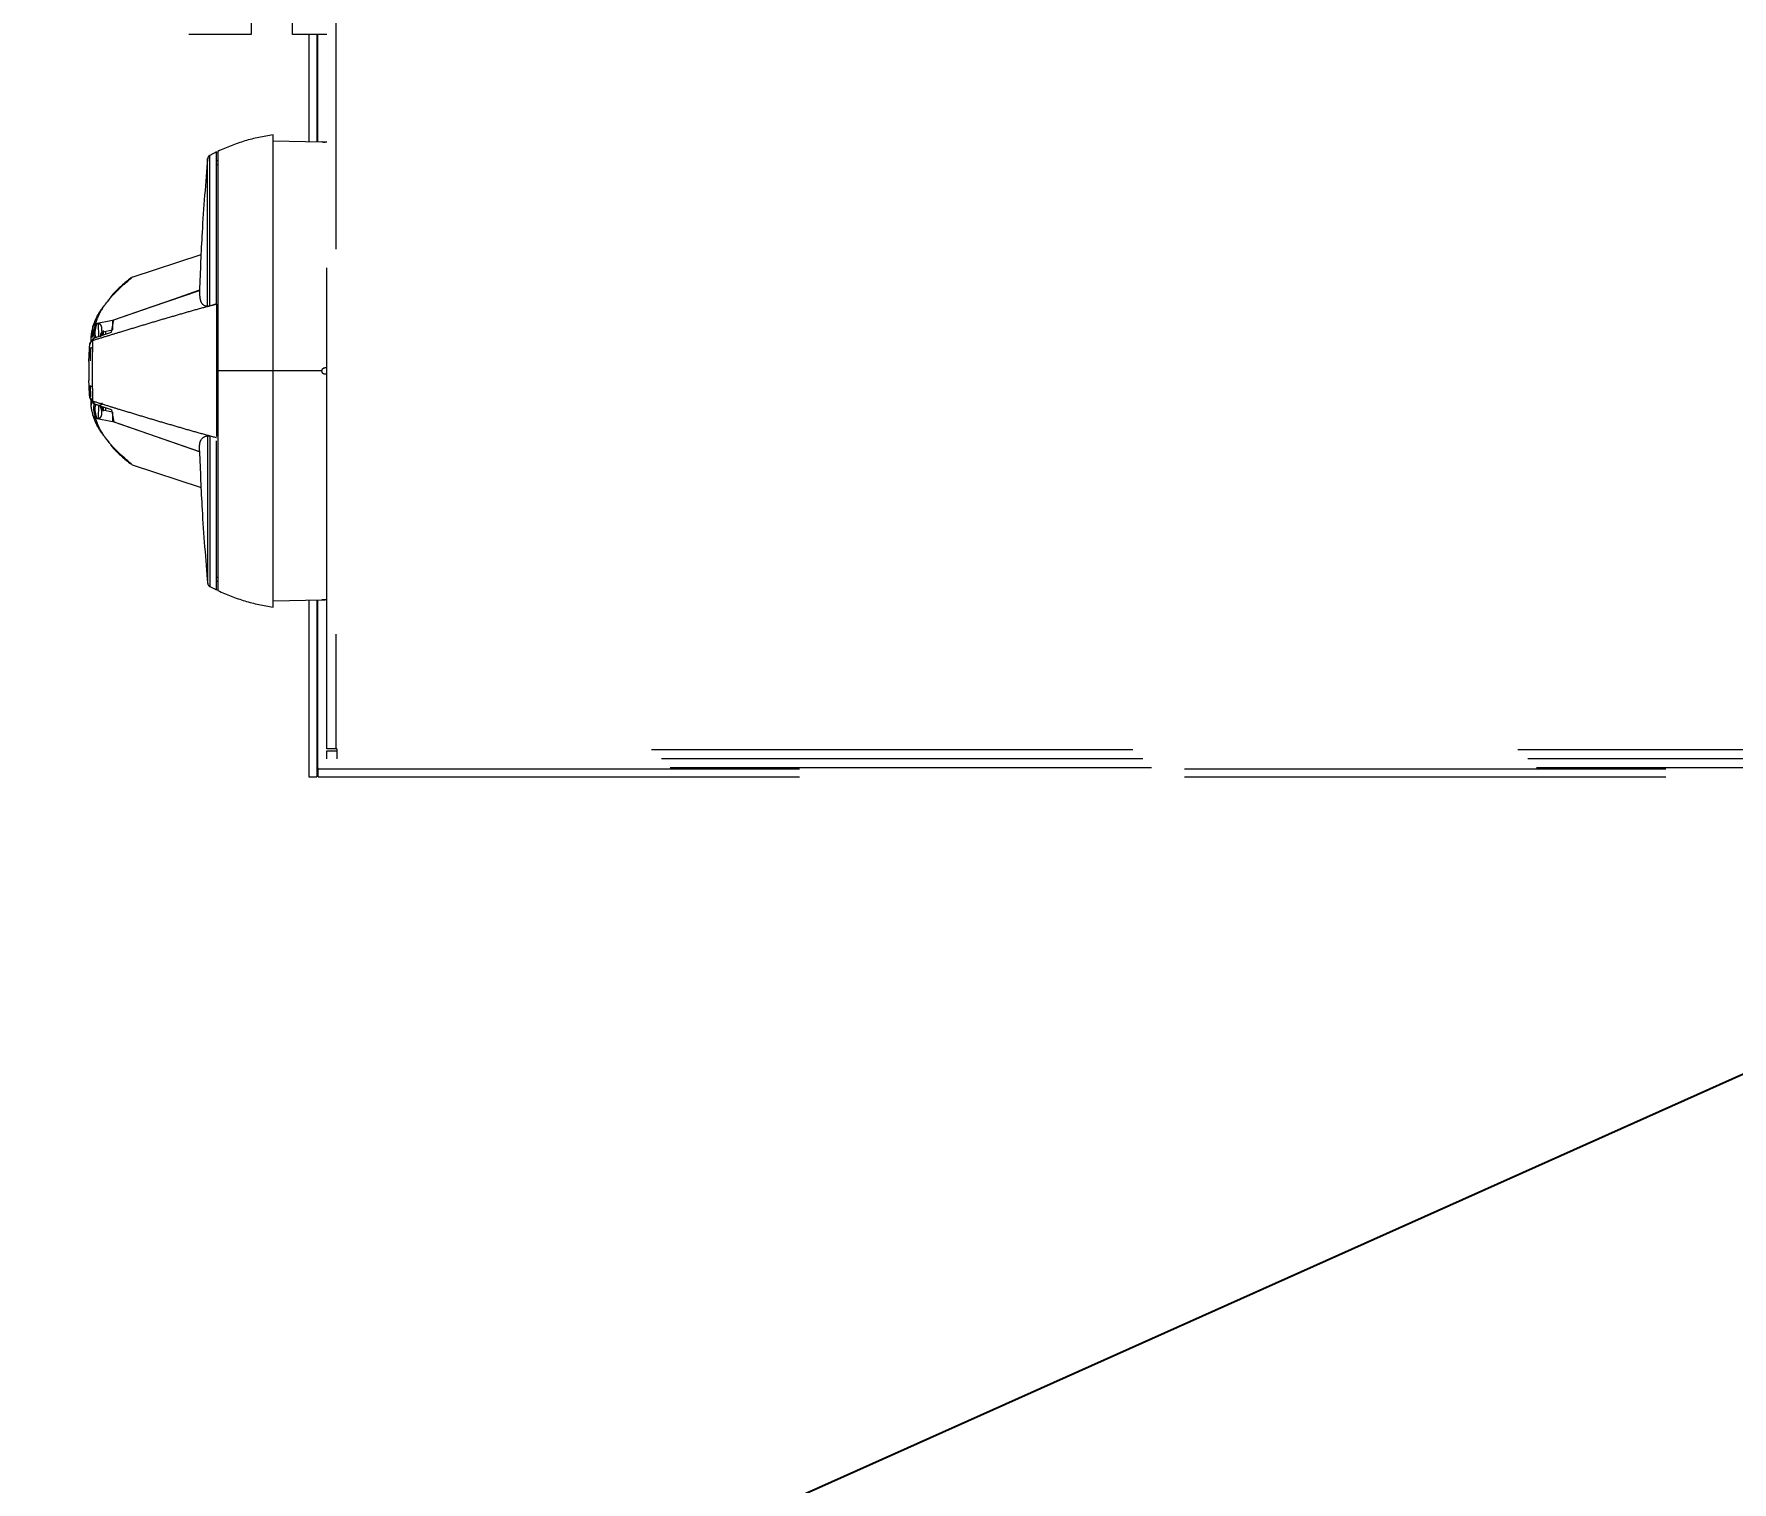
# Model space of a CAD drawing. Header units: feet. Extents: x 0.3 to 98.5, y -18.6 to 31.5.
# Drawn here: x 60.8653 to 61.3063, y 5.6681 to 6.0443 of the extents above; entities that cross this region are included whole.
import ezdxf
from ezdxf import colors
from ezdxf.entities.mleader import LeaderData, LeaderLine
from ezdxf.math import Vec2, Vec3

# ---------------------------------------------------------------- set-up
doc = ezdxf.new("R2010")
doc.units = ezdxf.units.FT
doc.header["$MEASUREMENT"] = 0
doc.linetypes.add('DASHED2', pattern=[0.375, 0.25, -0.125])
doc.layers.add('G-ANNO-TEXT', color=1, linetype='Continuous')
doc.layers.add('S-TRACKER TABLE', color=252, linetype='Continuous')
doc.styles.add('NEI-A', font='arial.ttf')

msp = doc.modelspace()

# ---------------------------------------------------------------- linework, layer by layer
at = {"layer": 'S-TRACKER TABLE', "linetype": 'DASHED2', "lineweight": 15, "ltscale": 0.5}
for p, q in [((60.94137, 5.85852), (60.94137, 6.11332)), ((60.94369, 6.11332), (60.94369, 5.85852)), ((60.92169, 6.05194), (60.92169, 6.04412)), ((60.9324, 6.04412), (60.9324, 6.04926)), ((60.92169, 6.04412), (60.90555, 6.04412)), ((60.94137, 6.04412), (60.9324, 6.04412)), ((60.93668, 6.04412), (60.93668, 6.01626)), ((60.93878, 6.04412), (60.93878, 6.01623)), ((60.939, 6.01622), (60.939, 6.04412)), ((60.94008, 6.0162), (60.9273, 6.01643)), ((60.94137, 6.01618), (60.94094, 6.01618)), ((60.91273, 6.01361), (60.91093, 6.0127)), ((60.91306, 6.01135), (60.91272, 6.01135)), ((60.91306, 6.0103), (60.91272, 6.0103)), ((60.91306, 6.0103), (60.91272, 6.0103)), ((60.8908, 5.98108), (60.9087, 5.98698)), ((60.9083, 5.9777), (60.90815, 5.97764)), ((60.91094, 5.97363), (60.91272, 5.97411)), ((60.88049, 5.96542), (60.88057, 5.96808)), ((60.88125, 5.96881), (60.88159, 5.96887)), ((60.88567, 5.96987), (60.8813, 5.96896)), ((60.88195, 5.96895), (60.88159, 5.96887)), ((60.88195, 5.96895), (60.88201, 5.96566)), ((60.88284, 5.96821), (60.88288, 5.96593)), ((60.8832, 5.9669), (60.88567, 5.96741)), ((60.8833, 5.9672), (60.8833, 5.96607)), ((60.88391, 5.96705), (60.88391, 5.96627)), ((60.88547, 5.96679), (60.88602, 5.96996)), ((60.88567, 5.96987), (60.88567, 5.96741)), ((60.87956, 5.95917), (60.87971, 5.9625)), ((60.87971, 5.96254), (60.87974, 5.96293)), ((60.87971, 5.9625), (60.87971, 5.96254)), ((60.87976, 5.96319), (60.87977, 5.96336)), ((60.8798, 5.96361), (60.8798, 5.96364)), ((60.88009, 5.96585), (60.88004, 5.96443)), ((60.88008, 5.96559), (60.88008, 5.96551)), ((60.88049, 5.96488), (60.88008, 5.96429)), ((60.88051, 5.96018), (60.88058, 5.96279)), ((60.88053, 5.96454), (60.88054, 5.9646)), ((60.88054, 5.9646), (60.88105, 5.96531)), ((60.881, 5.96533), (60.88138, 5.96545)), ((60.88105, 5.96531), (60.88547, 5.96679)), ((60.88201, 5.96566), (60.88214, 5.96568)), ((60.8826, 5.96616), (60.88258, 5.96559)), ((60.88284, 5.96684), (60.8826, 5.96616)), ((60.91272, 5.96385), (60.91272, 5.96147)), ((60.87956, 5.95917), (60.87953, 5.95672)), ((60.88048, 5.95903), (60.88051, 5.96018)), ((60.91272, 5.96147), (60.91272, 5.94604)), ((60.87953, 5.95672), (60.87956, 5.95426)), ((60.87961, 5.95291), (60.87956, 5.95426)), ((60.88052, 5.95278), (60.8805, 5.95383)), ((60.94008, 5.95672), (60.92739, 5.95672)), ((60.94094, 5.95758), (60.94137, 5.95758)), ((60.94137, 5.95586), (60.94094, 5.95586)), ((60.8798, 5.94982), (60.87978, 5.94995)), ((60.87988, 5.9495), (60.88006, 5.94917)), ((60.88004, 5.949), (60.88009, 5.94759)), ((60.88008, 5.94915), (60.8805, 5.94854)), ((60.88028, 5.94905), (60.88011, 5.94785)), ((60.88053, 5.94893), (60.88053, 5.94895)), ((60.88054, 5.94884), (60.88053, 5.94893)), ((60.88054, 5.94884), (60.88105, 5.94813)), ((60.881, 5.94811), (60.88138, 5.94799)), ((60.88547, 5.94664), (60.88105, 5.94813)), ((60.88201, 5.94778), (60.88195, 5.94449)), ((60.8826, 5.94728), (60.88259, 5.94761)), ((60.8826, 5.94728), (60.88287, 5.94648)), ((60.88288, 5.94751), (60.88284, 5.94523)), ((60.88567, 5.94603), (60.8832, 5.94654)), ((60.8833, 5.94737), (60.8833, 5.94624)), ((60.88391, 5.94717), (60.88391, 5.94639)), ((60.88547, 5.94664), (60.88602, 5.94347)), ((60.88567, 5.94603), (60.88567, 5.94357)), ((60.91272, 5.94604), (60.91272, 5.9437)), ((60.88125, 5.94463), (60.88159, 5.94456)), ((60.8813, 5.94447), (60.88567, 5.94357)), ((60.88159, 5.94456), (60.88195, 5.94449)), ((60.9083, 5.93574), (60.88567, 5.94357)), ((60.88602, 5.94347), (60.90825, 5.93579)), ((60.91272, 5.93933), (60.91094, 5.9398)), ((60.8908, 5.93236), (60.9087, 5.92646)), ((60.91272, 5.90314), (60.91306, 5.90314)), ((60.91272, 5.90209), (60.91306, 5.90209)), ((60.91093, 5.90074), (60.91273, 5.89982)), ((60.92739, 5.89701), (60.94008, 5.89723)), ((60.93668, 5.89717), (60.93668, 5.85128)), ((60.93878, 5.89721), (60.93878, 5.85128)), ((60.939, 5.85364), (60.939, 5.89721)), ((60.94137, 5.89726), (60.94094, 5.89725)), ((60.94392, 5.85852), (60.94137, 5.85852)), ((60.94137, 5.85597), (60.94137, 5.85807)), ((60.94137, 5.85807), (60.94392, 5.85807)), ((60.94392, 5.85852), (60.94392, 5.85597)), ((61.8257, 5.85829), (60.94392, 5.85829)), ((60.93878, 5.85364), (60.93909, 5.85364)), ((60.93909, 5.85128), (60.93909, 5.85364)), ((61.83052, 5.8536), (60.93909, 5.8536)), ((60.93909, 5.85338), (61.83052, 5.85338)), ((61.82825, 5.85597), (60.94137, 5.85597)), ((60.93668, 5.85128), (60.93878, 5.85128)), ((60.93909, 5.85128), (61.83052, 5.85128))]:
    msp.add_line(p, q, dxfattribs=at)
at = {"layer": 'S-TRACKER TABLE', "linetype": 'DASHED2', "lineweight": 15, "ltscale": 0.5, "flags": 128}
for points in [[(60.90801, 5.9776), (60.90169, 5.97541), (60.89368, 5.97264), (60.88567, 5.96987)], [(60.88602, 5.96996), (60.89586, 5.97337), (60.90825, 5.97765)], [(60.88138, 5.96545), (60.8817, 5.96555), (60.88201, 5.96566)], [(60.88201, 5.94778), (60.8817, 5.94788), (60.88138, 5.94799)]]:
    msp.add_lwpolyline(points, dxfattribs=at)
at = {"layer": 'S-TRACKER TABLE', "linetype": 'DASHED2', "lineweight": 15, "ltscale": 0.5}
for points in [[(60.92739, 6.01809), (60.92492, 6.01764), (60.91998, 6.01674), (60.91537, 6.01476), (60.91306, 6.01377)], [(60.91306, 5.89966), (60.91537, 5.89867), (60.91998, 5.8967), (60.92492, 5.8958), (60.92739, 5.89535)]]:
    msp.add_open_spline(points, degree=3, dxfattribs=at)
for points, knots in [([(60.92739, 5.95672), (60.92739, 5.96074), (60.92739, 5.96877), (60.92739, 5.98036), (60.92739, 5.99104), (60.92739, 6.00039), (60.92739, 6.00809), (60.92739, 6.01376), (60.92739, 6.01741), (60.92739, 6.01786), (60.92739, 6.01809)], [0, 0, 0, 0, 0.124998, 0.249994, 0.374993, 0.499997, 0.625002, 0.750005, 0.875004, 1, 1, 1, 1]), ([(60.94094, 6.01618), (60.94083, 6.01619), (60.9406, 6.01619), (60.94031, 6.0162), (60.94012, 6.0162), (60.94005, 6.01621), (60.94011, 6.0162), (60.94014, 6.0162)], [0, 0, 0, 0, 0.200475, 0.400831, 0.600916, 0.800987, 1, 1, 1, 1]), ([(60.94047, 6.01619), (60.94051, 6.01619), (60.94065, 6.01619), (60.94082, 6.01619), (60.94094, 6.01618)], [0, 0, 0, 0, 0.333518, 1, 1, 1, 1]), ([(60.91042, 6.01213), (60.90987, 6.00566), (60.9089, 5.99414), (60.90848, 5.98258), (60.90829, 5.9775)], [0, 0, 0, 0, 0.560965, 1, 1, 1, 1]), ([(60.91095, 6.0127), (60.91087, 6.01266), (60.91073, 6.01257), (60.91056, 6.01237), (60.91044, 6.01213), (60.91041, 6.01196), (60.9104, 6.01188)], [0, 0, 0, 0, 0.249897, 0.499873, 0.749918, 1, 1, 1, 1]), ([(60.9104, 6.01187), (60.9104, 6.01187), (60.9104, 6.01189), (60.9104, 6.01187), (60.9104, 6.01184)], [0, 0, 0, 0, 0.198635, 1, 1, 1, 1]), ([(60.9104, 5.9735), (60.9104, 5.97584), (60.9104, 5.98057), (60.9104, 5.98722), (60.9104, 5.99342), (60.9104, 5.99893), (60.9104, 6.00359), (60.9104, 6.00727), (60.9104, 6.00987), (60.9104, 6.0115), (60.9104, 6.01175), (60.9104, 6.01187)], [0, 0, 0, 0, 0.107948, 0.219107, 0.332513, 0.447078, 0.561643, 0.67505, 0.786209, 0.894157, 1, 1, 1, 1]), ([(60.91094, 5.97363), (60.91094, 5.97609), (60.91094, 5.98101), (60.91094, 5.98782), (60.91094, 5.99405), (60.91094, 5.99954), (60.91094, 6.00419), (60.91094, 6.00791), (60.91094, 6.01066), (60.91094, 6.01222), (60.91094, 6.01287), (60.91094, 6.01269), (60.91094, 6.01269)], [0, 0, 0, 0, 0.110826, 0.22166, 0.332502, 0.443345, 0.55418, 0.665003, 0.775813, 0.886615, 0.997417, 1, 1, 1, 1]), ([(60.91272, 5.97411), (60.91272, 5.97725), (60.91272, 5.98353), (60.91272, 5.99198), (60.91272, 5.99936), (60.91272, 6.00539), (60.91272, 6.00995), (60.91272, 6.01267), (60.91272, 6.01383), (60.91272, 6.01354), (60.91272, 6.01351)], [0, 0, 0, 0, 0.140459, 0.280919, 0.421379, 0.561838, 0.702298, 0.842757, 0.983216, 1, 1, 1, 1]), ([(60.91306, 6.01377), (60.91306, 6.01356), (60.91306, 6.01314), (60.91306, 6.00974), (60.91306, 6.00447), (60.91306, 5.99732), (60.91306, 5.98862), (60.91306, 5.97869), (60.91306, 5.96792), (60.91306, 5.96045), (60.91306, 5.95672)], [0, 0, 0, 0, 0.124995, 0.249994, 0.374998, 0.500003, 0.625007, 0.750006, 0.875002, 1, 1, 1, 1]), ([(60.8813, 5.96896), (60.88151, 5.96964), (60.88195, 5.971), (60.88349, 5.97372), (60.88612, 5.977), (60.88924, 5.97972), (60.8908, 5.98108)], [0, 0, 0, 0, 0.250112, 0.500102, 0.749861, 1, 1, 1, 1]), ([(60.89049, 5.98096), (60.8888, 5.97953), (60.8866, 5.97767), (60.88543, 5.97621), (60.88517, 5.97588)], [0, 0, 0, 0, 0.77246, 1, 1, 1, 1]), ([(60.8908, 5.98108), (60.89078, 5.98109), (60.89075, 5.98111), (60.89075, 5.98105), (60.89075, 5.98103)], [0, 0, 0, 0, 0.582074, 1, 1, 1, 1]), ([(60.90826, 5.9775), (60.90829, 5.97666), (60.90834, 5.97507), (60.9091, 5.9738), (60.90996, 5.9736), (60.9104, 5.9735)], [0, 0, 0, 0, 0.361195, 0.680125, 1, 1, 1, 1]), ([(60.88078, 5.96864), (60.88096, 5.96916), (60.88138, 5.97037), (60.88252, 5.97257), (60.88424, 5.97454), (60.88495, 5.97535)], [0, 0, 0, 0, 0.30248, 0.711367, 1, 1, 1, 1]), ([(60.9043, 5.97174), (60.9029, 5.97134), (60.9001, 5.97053), (60.89731, 5.9697), (60.89591, 5.96928)], [0, 0, 0, 0, 0.49996, 1, 1, 1, 1]), ([(60.91272, 5.9741), (60.91131, 5.97372), (60.9085, 5.97294), (60.9057, 5.97214), (60.9043, 5.97174)], [0, 0, 0, 0, 0.500027, 1, 1, 1, 1]), ([(60.9104, 5.9735), (60.91042, 5.97351), (60.91046, 5.97351), (60.91065, 5.97356), (60.91084, 5.97361), (60.91094, 5.97363)], [0, 0, 0, 0, 0.332037, 0.664851, 1, 1, 1, 1]), ([(60.91272, 5.9741), (60.91272, 5.97409), (60.91272, 5.97407), (60.91272, 5.97378), (60.91272, 5.97324), (60.91272, 5.97194), (60.91272, 5.96878), (60.91272, 5.96582), (60.91272, 5.96385)], [0, 0, 0, 0, 0.063169, 0.124147, 0.180629, 0.248837, 0.498992, 1, 1, 1, 1]), ([(60.88053, 5.96793), (60.88048, 5.96775), (60.88038, 5.96738), (60.88025, 5.96682), (60.88014, 5.96624), (60.88011, 5.96588), (60.88009, 5.9657)], [0, 0, 0, 0, 0.197202, 0.42961, 0.697213, 1, 1, 1, 1]), ([(60.88125, 5.96881), (60.88115, 5.96877), (60.88093, 5.9687), (60.88068, 5.96845), (60.88055, 5.96817), (60.88054, 5.96799), (60.88053, 5.96793)], [0, 0, 0, 0, 0.296895, 0.595089, 0.859646, 1, 1, 1, 1]), ([(60.8806, 5.96821), (60.88061, 5.96827), (60.88063, 5.96842), (60.88075, 5.96863), (60.88095, 5.96883), (60.88114, 5.96893), (60.88126, 5.96896), (60.8813, 5.96896)], [0, 0, 0, 0, 0.13329, 0.376521, 0.625906, 0.900721, 1, 1, 1, 1]), ([(60.881, 5.96533), (60.88089, 5.9657), (60.88068, 5.96646), (60.88106, 5.96802), (60.88125, 5.96881)], [0, 0, 0, 0, 0.499951, 1, 1, 1, 1]), ([(60.88138, 5.96545), (60.88126, 5.96582), (60.88102, 5.96656), (60.8814, 5.9681), (60.88159, 5.96887)], [0, 0, 0, 0, 0.49996, 1, 1, 1, 1]), ([(60.88284, 5.96821), (60.88284, 5.96828), (60.88282, 5.96843), (60.88272, 5.96862), (60.88257, 5.96879), (60.88236, 5.96892), (60.88214, 5.96897), (60.882, 5.96895), (60.88195, 5.96895)], [0, 0, 0, 0, 0.147837, 0.294914, 0.460848, 0.655409, 0.880489, 1, 1, 1, 1]), ([(60.89591, 5.96928), (60.89452, 5.96886), (60.89172, 5.96803), (60.88894, 5.96718), (60.88754, 5.96675)], [0, 0, 0, 0, 0.500014, 1, 1, 1, 1]), ([(60.87971, 5.9625), (60.87972, 5.96253), (60.87974, 5.96262), (60.87994, 5.96271), (60.88022, 5.96278), (60.88046, 5.96279), (60.88058, 5.96279)], [0, 0, 0, 0, 0.242126, 0.498874, 0.756851, 1, 1, 1, 1]), ([(60.87974, 5.96293), (60.87974, 5.96301), (60.87975, 5.9631), (60.87976, 5.96319), (60.87976, 5.96319)], [0, 0, 0, 0, 0.950682, 1, 1, 1, 1]), ([(60.87977, 5.96336), (60.87978, 5.96339), (60.87978, 5.96347), (60.87979, 5.96356), (60.8798, 5.9636), (60.8798, 5.96361)], [0, 0, 0, 0, 0.265438, 0.656204, 1, 1, 1, 1]), ([(60.8798, 5.96364), (60.87981, 5.96374), (60.87982, 5.96387), (60.87989, 5.96397), (60.8799, 5.96399)], [0, 0, 0, 0, 0.795767, 1, 1, 1, 1]), ([(60.87982, 5.96367), (60.87984, 5.96378), (60.87987, 5.96398), (60.88003, 5.96426), (60.88026, 5.96448), (60.88045, 5.96456), (60.88054, 5.9646)], [0, 0, 0, 0, 0.2442, 0.499985, 0.755788, 1, 1, 1, 1]), ([(60.87987, 5.9638), (60.87987, 5.96378), (60.87986, 5.96375), (60.87986, 5.9637), (60.87986, 5.96369)], [0, 0, 0, 0, 0.724244, 1, 1, 1, 1]), ([(60.8799, 5.964), (60.87989, 5.96398), (60.87988, 5.96394), (60.87987, 5.96384), (60.87987, 5.9638)], [0, 0, 0, 0, 0.64942, 1, 1, 1, 1]), ([(60.87997, 5.96251), (60.87995, 5.96207), (60.87991, 5.96108), (60.87989, 5.95997), (60.87988, 5.95935)], [0, 0, 0, 0, 0.442446, 1, 1, 1, 1]), ([(60.88055, 5.9646), (60.88048, 5.96457), (60.88034, 5.96452), (60.88016, 5.96438), (60.88, 5.96421), (60.87993, 5.96406), (60.87989, 5.96399)], [0, 0, 0, 0, 0.235822, 0.485878, 0.743886, 1, 1, 1, 1]), ([(60.8799, 5.96399), (60.87994, 5.96407), (60.88002, 5.96423), (60.88024, 5.96443), (60.88043, 5.9645), (60.88053, 5.96454)], [0, 0, 0, 0, 0.276815, 0.646608, 1, 1, 1, 1]), ([(60.88008, 5.96551), (60.88008, 5.96546), (60.88007, 5.96524), (60.8801, 5.96493), (60.88017, 5.96461), (60.88024, 5.96446), (60.88028, 5.96439)], [0, 0, 0, 0, 0.098593, 0.439737, 0.754855, 1, 1, 1, 1]), ([(60.88105, 5.96531), (60.88093, 5.96526), (60.88071, 5.96516), (60.88056, 5.96496), (60.88049, 5.96487)], [0, 0, 0, 0, 0.542272, 1, 1, 1, 1]), ([(60.88057, 5.96394), (60.88056, 5.96409), (60.88054, 5.96437), (60.88053, 5.96449), (60.88053, 5.96454)], [0, 0, 0, 0, 0.523536, 1, 1, 1, 1]), ([(60.88754, 5.96675), (60.88638, 5.9664), (60.88404, 5.96568), (60.88171, 5.96496), (60.88054, 5.9646)], [0, 0, 0, 0, 0.499999, 1, 1, 1, 1]), ([(60.88058, 5.96279), (60.88058, 5.96295), (60.88059, 5.96336), (60.88057, 5.96372), (60.88057, 5.96394)], [0, 0, 0, 0, 0.388905, 1, 1, 1, 1]), ([(60.8805, 5.95383), (60.88049, 5.95427), (60.88047, 5.95524), (60.88046, 5.95655), (60.88047, 5.95784), (60.88048, 5.9586), (60.88048, 5.95903)], [0, 0, 0, 0, 0.254564, 0.562183, 0.753796, 1, 1, 1, 1]), ([(60.91306, 5.95672), (60.91306, 5.95298), (60.91306, 5.94552), (60.91306, 5.93474), (60.91306, 5.92482), (60.91306, 5.91612), (60.91306, 5.90897), (60.91306, 5.90369), (60.91306, 5.9003), (60.91306, 5.89988), (60.91306, 5.89966)], [0, 0, 0, 0, 0.124998, 0.249994, 0.374993, 0.499997, 0.625002, 0.750006, 0.875005, 1, 1, 1, 1]), ([(60.92739, 5.95672), (60.92492, 5.95672), (60.91998, 5.95672), (60.91537, 5.95672), (60.91306, 5.95672)], [0, 0, 0, 0, 0.499983, 1, 1, 1, 1]), ([(60.92739, 5.89535), (60.92739, 5.89557), (60.92739, 5.89603), (60.92739, 5.89968), (60.92739, 5.90535), (60.92739, 5.91304), (60.92739, 5.9224), (60.92739, 5.93308), (60.92739, 5.94467), (60.92739, 5.9527), (60.92739, 5.95672)], [0, 0, 0, 0, 0.124996, 0.249995, 0.374998, 0.500003, 0.625007, 0.750006, 0.875002, 1, 1, 1, 1]), ([(60.94008, 5.95672), (60.94009, 5.95683), (60.94012, 5.95706), (60.94031, 5.95734), (60.9406, 5.95754), (60.94083, 5.95757), (60.94094, 5.95758)], [0, 0, 0, 0, 0.250341, 0.500076, 0.749944, 1, 1, 1, 1]), ([(60.94008, 5.95672), (60.94009, 5.95682), (60.9401, 5.95701), (60.94025, 5.95726), (60.94047, 5.95746), (60.94071, 5.95757), (60.94088, 5.95758), (60.94094, 5.95758)], [0, 0, 0, 0, 0.213377, 0.426689, 0.641796, 0.858909, 1, 1, 1, 1]), ([(60.94094, 5.95586), (60.94083, 5.95587), (60.9406, 5.95589), (60.94031, 5.95609), (60.94012, 5.95638), (60.94009, 5.95661), (60.94008, 5.95672)], [0, 0, 0, 0, 0.250469, 0.500244, 0.750069, 1, 1, 1, 1]), ([(60.94094, 5.95586), (60.94084, 5.95587), (60.94065, 5.95589), (60.94039, 5.95604), (60.94019, 5.95626), (60.94009, 5.9565), (60.94008, 5.95666), (60.94008, 5.95672)], [0, 0, 0, 0, 0.214754, 0.429423, 0.646086, 0.862877, 1, 1, 1, 1]), ([(60.87961, 5.95291), (60.87962, 5.95289), (60.87964, 5.95285), (60.87985, 5.95281), (60.88015, 5.95278), (60.8804, 5.95278), (60.88052, 5.95278)], [0, 0, 0, 0, 0.24208, 0.500068, 0.757991, 1, 1, 1, 1]), ([(60.87978, 5.94995), (60.87977, 5.95013), (60.87974, 5.95051), (60.87967, 5.95152), (60.87963, 5.95233), (60.87961, 5.95291)], [0, 0, 0, 0, 0.211991, 0.440674, 1, 1, 1, 1]), ([(60.88055, 5.94928), (60.88045, 5.9493), (60.88024, 5.94935), (60.87999, 5.94951), (60.87982, 5.94972), (60.8798, 5.94988), (60.87978, 5.94995)], [0, 0, 0, 0, 0.243244, 0.501392, 0.763142, 1, 1, 1, 1]), ([(60.8798, 5.94982), (60.87981, 5.94973), (60.87984, 5.94953), (60.88001, 5.94927), (60.88024, 5.94906), (60.88043, 5.94899), (60.88053, 5.94895)], [0, 0, 0, 0, 0.244598, 0.500107, 0.755516, 1, 1, 1, 1]), ([(60.87991, 5.95291), (60.87991, 5.9527), (60.87992, 5.95163), (60.87997, 5.95067), (60.88001, 5.9499)], [0, 0, 0, 0, 0.200548, 1, 1, 1, 1]), ([(60.88055, 5.95155), (60.88055, 5.95157), (60.88055, 5.95159), (60.88055, 5.95162), (60.88055, 5.95164), (60.88054, 5.95202), (60.88053, 5.9524), (60.88052, 5.95278)], [0, 0, 0, 0, 0.040702, 0.063552, 0.070622, 0.074797, 1, 1, 1, 1]), ([(60.88053, 5.94895), (60.88053, 5.94899), (60.88054, 5.94908), (60.88055, 5.94921), (60.88055, 5.94928)], [0, 0, 0, 0, 0.524004, 1, 1, 1, 1]), ([(60.88058, 5.95045), (60.88058, 5.95052), (60.88058, 5.95065), (60.88057, 5.95087), (60.88057, 5.95115), (60.88056, 5.95139), (60.88056, 5.95154), (60.88055, 5.95155)], [0, 0, 0, 0, 0.194442, 0.348773, 0.623395, 0.956333, 1, 1, 1, 1]), ([(60.88055, 5.94928), (60.88056, 5.94946), (60.88058, 5.94981), (60.88058, 5.95025), (60.88058, 5.95045)], [0, 0, 0, 0, 0.527904, 1, 1, 1, 1]), ([(60.88011, 5.94785), (60.8801, 5.9478), (60.88002, 5.94733), (60.88029, 5.94638), (60.88053, 5.94551)], [0, 0, 0, 0, 0.091641, 1, 1, 1, 1]), ([(60.88006, 5.94917), (60.88013, 5.9491), (60.88026, 5.94895), (60.88045, 5.94888), (60.88054, 5.94884)], [0, 0, 0, 0, 0.488204, 1, 1, 1, 1]), ([(60.88125, 5.94463), (60.88115, 5.94467), (60.88093, 5.94473), (60.88068, 5.94499), (60.88055, 5.94527), (60.88054, 5.94545), (60.88053, 5.94551)], [0, 0, 0, 0, 0.296912, 0.595127, 0.859611, 1, 1, 1, 1]), ([(60.88754, 5.94668), (60.88638, 5.94704), (60.88404, 5.94776), (60.88171, 5.94848), (60.88054, 5.94884)], [0, 0, 0, 0, 0.500003, 1, 1, 1, 1]), ([(60.88055, 5.94848), (60.88062, 5.94841), (60.88076, 5.94825), (60.88095, 5.94817), (60.88105, 5.94813)], [0, 0, 0, 0, 0.468038, 1, 1, 1, 1]), ([(60.8806, 5.94522), (60.88061, 5.94517), (60.88063, 5.94502), (60.88075, 5.94481), (60.88095, 5.94461), (60.88114, 5.94451), (60.88126, 5.94448), (60.8813, 5.94447)], [0, 0, 0, 0, 0.133124, 0.376329, 0.625686, 0.900538, 1, 1, 1, 1]), ([(60.88125, 5.94463), (60.88106, 5.94541), (60.88068, 5.94697), (60.88089, 5.94773), (60.881, 5.94811)], [0, 0, 0, 0, 0.499958, 1, 1, 1, 1]), ([(60.88159, 5.94456), (60.8814, 5.94533), (60.88102, 5.94688), (60.88126, 5.94762), (60.88138, 5.94799)], [0, 0, 0, 0, 0.50004, 1, 1, 1, 1]), ([(60.88195, 5.94449), (60.88205, 5.94448), (60.88224, 5.94447), (60.88251, 5.94459), (60.88271, 5.94479), (60.88282, 5.94502), (60.88284, 5.94516), (60.88284, 5.94523)], [0, 0, 0, 0, 0.235721, 0.468194, 0.705915, 0.866977, 1, 1, 1, 1]), ([(60.8829, 5.9484), (60.88289, 5.94833), (60.88288, 5.94819), (60.88277, 5.948), (60.88262, 5.94785), (60.88242, 5.94776), (60.88221, 5.94773), (60.88207, 5.94776), (60.88201, 5.94778)], [0, 0, 0, 0, 0.159439, 0.318693, 0.482265, 0.655, 0.844556, 1, 1, 1, 1]), ([(60.89591, 5.94416), (60.89452, 5.94457), (60.89172, 5.94541), (60.88894, 5.94626), (60.88754, 5.94668)], [0, 0, 0, 0, 0.499997, 1, 1, 1, 1]), ([(60.88495, 5.93809), (60.88424, 5.9389), (60.88252, 5.94087), (60.88138, 5.94306), (60.88096, 5.94428), (60.88078, 5.94479)], [0, 0, 0, 0, 0.288475, 0.697451, 1, 1, 1, 1]), ([(60.8908, 5.93236), (60.88923, 5.93372), (60.88752, 5.93521), (60.88576, 5.93702), (60.8852, 5.93766), (60.88438, 5.93866), (60.8832, 5.94022), (60.8823, 5.94183), (60.88164, 5.94338), (60.88143, 5.94404), (60.8813, 5.94447)], [0, 0, 0, 0, 0.250089, 0.27273, 0.374983, 0.388591, 0.499966, 0.749904, 0.837488, 1, 1, 1, 1]), ([(60.9043, 5.94169), (60.9029, 5.9421), (60.9001, 5.94291), (60.89731, 5.94374), (60.89591, 5.94416)], [0, 0, 0, 0, 0.500005, 1, 1, 1, 1]), ([(60.91272, 5.93933), (60.91131, 5.93972), (60.9085, 5.94049), (60.9057, 5.94129), (60.9043, 5.94169)], [0, 0, 0, 0, 0.499997, 1, 1, 1, 1]), ([(60.91272, 5.9437), (60.91272, 5.94299), (60.91272, 5.94186), (60.91272, 5.94047), (60.91272, 5.93994), (60.91272, 5.93971)], [0, 0, 0, 0, 0.496942, 0.78185, 1, 1, 1, 1]), ([(60.88516, 5.93756), (60.88543, 5.93723), (60.8866, 5.93577), (60.8888, 5.93391), (60.89049, 5.93247)], [0, 0, 0, 0, 0.227854, 1, 1, 1, 1]), ([(60.90826, 5.93594), (60.90827, 5.93669), (60.9083, 5.93785), (60.90886, 5.93942), (60.90974, 5.93972), (60.9104, 5.93993)], [0, 0, 0, 0, 0.316306, 0.488527, 1, 1, 1, 1]), ([(60.9104, 5.93993), (60.9104, 5.93752), (60.9104, 5.93269), (60.9104, 5.92601), (60.9104, 5.9199), (60.9104, 5.91451), (60.91039, 5.90994), (60.91039, 5.90628), (60.91039, 5.90362), (60.91039, 5.90193), (60.91039, 5.9017), (60.91039, 5.90159)], [0, 0, 0, 0, 0.111774, 0.223558, 0.335349, 0.44714, 0.55892, 0.670683, 0.782431, 0.894168, 1, 1, 1, 1]), ([(60.9104, 5.93993), (60.91041, 5.93993), (60.91044, 5.93993), (60.91056, 5.9399), (60.91073, 5.93986), (60.91087, 5.93982), (60.91094, 5.9398)], [0, 0, 0, 0, 0.256976, 0.511794, 0.759183, 1, 1, 1, 1]), ([(60.91094, 5.9398), (60.91094, 5.93735), (60.91094, 5.93243), (60.91094, 5.92562), (60.91094, 5.91939), (60.91094, 5.9139), (60.91094, 5.90924), (60.91094, 5.90553), (60.91094, 5.90278), (60.91094, 5.90121), (60.91094, 5.90056), (60.91094, 5.90074), (60.91094, 5.90075)], [0, 0, 0, 0, 0.110825, 0.221651, 0.332476, 0.443302, 0.554127, 0.664953, 0.775778, 0.886604, 0.997429, 1, 1, 1, 1]), ([(60.91272, 5.89992), (60.91272, 5.89989), (60.91272, 5.89961), (60.91272, 5.90077), (60.91272, 5.90349), (60.91272, 5.90805), (60.91272, 5.91408), (60.91272, 5.92146), (60.91272, 5.92966), (60.91272, 5.93567), (60.91272, 5.93854)], [0, 0, 0, 0, 0.016988, 0.159156, 0.301325, 0.443494, 0.585663, 0.727832, 0.870001, 1, 1, 1, 1]), ([(60.90829, 5.93594), (60.90848, 5.93086), (60.9089, 5.9193), (60.90987, 5.90777), (60.91042, 5.90131)], [0, 0, 0, 0, 0.439099, 1, 1, 1, 1]), ([(60.91039, 5.90159), (60.91039, 5.90157), (60.91039, 5.90154), (60.91039, 5.90156), (60.91039, 5.90157)], [0, 0, 0, 0, 0.575673, 1, 1, 1, 1]), ([(60.91039, 5.90156), (60.91041, 5.90147), (60.91043, 5.9013), (60.91056, 5.90107), (60.91072, 5.90087), (60.91087, 5.90078), (60.91094, 5.90073)], [0, 0, 0, 0, 0.250105, 0.500163, 0.750133, 1, 1, 1, 1]), ([(60.94094, 5.89725), (60.94083, 5.89725), (60.9406, 5.89725), (60.94031, 5.89724), (60.94012, 5.89723), (60.94005, 5.89723), (60.94012, 5.89723), (60.94031, 5.89724), (60.9406, 5.89725), (60.94083, 5.89725), (60.94094, 5.89725)], [0, 0, 0, 0, 0.125226, 0.250252, 0.375346, 0.500297, 0.625477, 0.749863, 0.874895, 1, 1, 1, 1])]:
    msp.add_open_spline(points, degree=3, knots=knots, dxfattribs=at)

# ---------------------------------------------------------------- leaders
at = {"layer": 'G-ANNO-TEXT'}
ml = msp.add_multileader_mtext('Standard', dxfattribs=at)
ml.set_content('\\pxql,t3.00005;LOAD BREAK DISCONNECT BOX SUPPORT POST', color=256, style='NEI-A')
ml.set_leader_properties()
ml.build(insert=Vec2(0, 0))
ml.multileader.update_dxf_attribs({"dogleg_length": 0.89968, "arrow_head_size": 0.08769})
ctx = ml.context
ctx.base_point, ctx.char_height, ctx.arrow_head_size, ctx.landing_gap_size, ctx.plane_origin = Vec3(61.3699, 5.78951), 0.0584567, 0.08769, 0.04489, Vec3(83.85634, -11.77676)
notes = []
notes.append((ctx, [(0, (1, 1, 0), (61.3436, 5.78951), (1, 0), 0.0263, [(1, [(60.86529, 5.57549)], 0, [])])]))
ctx.mtext.insert, ctx.mtext.width, ctx.mtext.flow_direction = Vec3(61.41479, 5.81924), 1.3964881, 5
ctx.mtext.has_bg_fill, ctx.mtext.bg_color, ctx.mtext.bg_scale_factor, ctx.mtext.bg_transparency, ctx.mtext.use_window_bg_color = 1, -1073741824, 1.5, 0, 1
for ctx, leaders in notes:
    for number, flags, end, landing, length, lines in leaders:
        leader = LeaderData()
        leader.index, (leader.has_last_leader_line, leader.has_dogleg_vector, leader.attachment_direction) = number, flags
        leader.last_leader_point, leader.dogleg_vector, leader.dogleg_length = Vec3(end), Vec3(landing), length
        for number, points, colour, breaks in lines:
            line = LeaderLine()
            line.index, line.vertices, line.color, line.breaks = number, Vec3.list(points), colors.encode_raw_color(colour), breaks
            leader.lines.append(line)
        ctx.leaders.append(leader)

doc.saveas('drawing.dxf')
